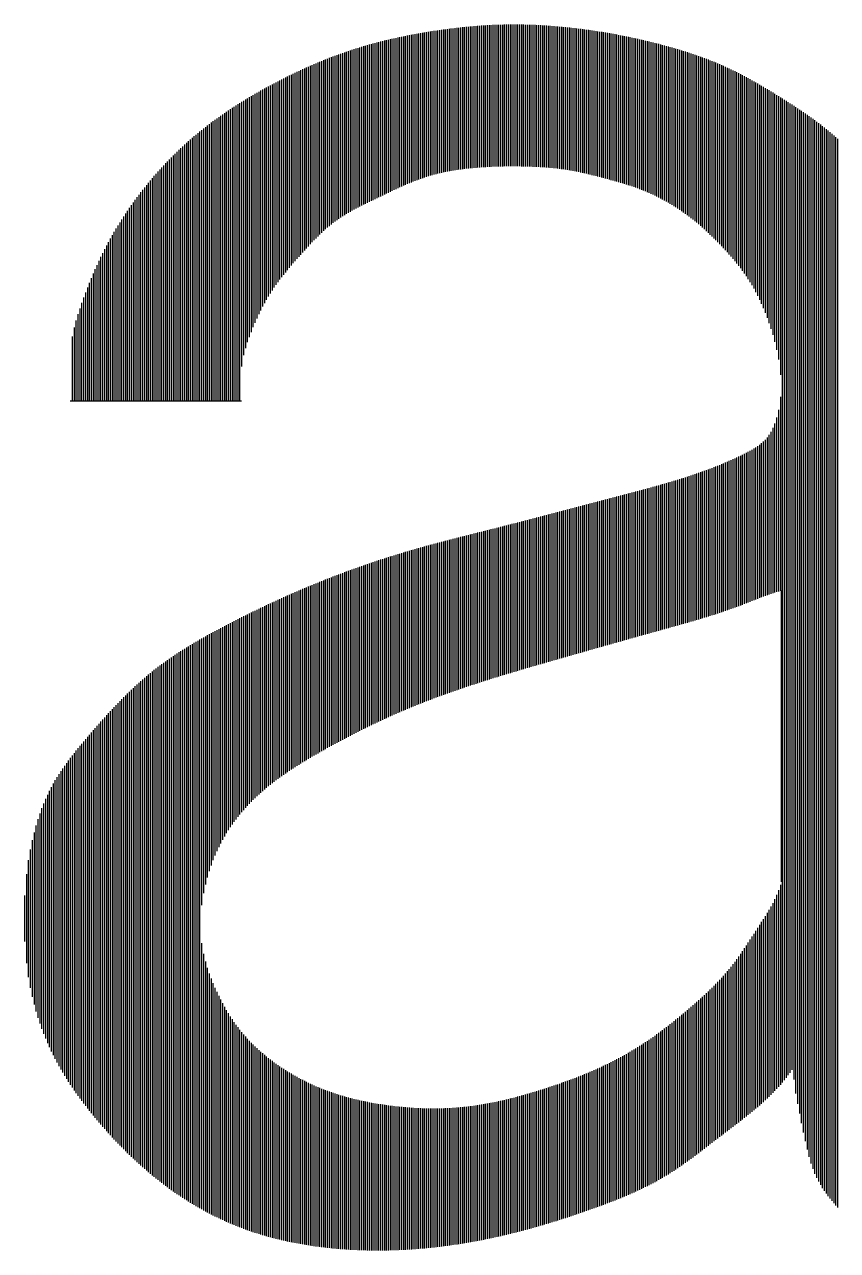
# Model space of a CAD drawing. Extents: x -4305 to 9892, y 67 to 16323.
# Drawn here: x 5442.15 to 5461.37, y 310.43 to 339.4 of the extents above; entities that cross this region are included whole.
import ezdxf
from ezdxf.enums import TextEntityAlignment as Align

# ---------------------------------------------------------------- set-up
doc = ezdxf.new("R2010")
doc.units = 0
doc.header["$LTSCALE"] = 30
doc.header["$MEASUREMENT"] = 0
doc.layers.get('0').update_dxf_attribs({"linetype": 'CONTINUOUS'})
doc.layers.add('RLA-FORMATO', color=7, linetype='CONTINUOUS')
doc.layers.add('RLA-LOGO', color=7, linetype='CONTINUOUS')
doc.styles.add('ROMAND', font='romand', dxfattribs={"height": 31.5})
doc.styles.add('ROMANS', font='romans.shx', dxfattribs={"height": 11.25})

# ---------------------------------------------------------------- blocks, each defined once
blk = doc.blocks.new('A$C459C3EB4')
at = {"layer": 'RLA-LOGO', "color": 8, "true_color": 0x707070}
for p, q in [((562.109, -30.122), (562.109, -33.561)), ((562.154, -30.114), (562.154, -33.545)), ((562.199, -30.106), (562.199, -33.53)), ((562.244, -30.099), (562.244, -33.515)), ((562.289, -30.091), (562.289, -33.501)), ((562.334, -30.084), (562.334, -33.488)), ((562.379, -30.077), (562.379, -33.475)), ((562.424, -30.07), (562.424, -33.463)), ((562.469, -30.063), (562.469, -33.451)), ((562.514, -30.057), (562.514, -33.44)), ((562.559, -30.05), (562.559, -33.429)), ((562.604, -30.044), (562.604, -33.418)), ((562.649, -30.037), (562.649, -33.409)), ((562.694, -30.031), (562.694, -33.399)), ((562.739, -30.025), (562.739, -33.39)), ((562.784, -30.019), (562.784, -33.382)), ((562.829, -30.014), (562.829, -33.374)), ((562.874, -30.008), (562.874, -33.366)), ((562.919, -30.003), (562.919, -33.359)), ((562.964, -29.997), (562.964, -33.352)), ((563.009, -29.992), (563.009, -33.345)), ((563.054, -29.987), (563.054, -33.339)), ((563.099, -29.983), (563.099, -33.333)), ((563.144, -29.978), (563.144, -33.328)), ((563.189, -29.974), (563.189, -33.322)), ((563.234, -29.969), (563.234, -33.317)), ((563.279, -29.965), (563.279, -33.313)), ((563.324, -29.961), (563.324, -33.308)), ((563.369, -29.957), (563.369, -33.304)), ((563.414, -29.954), (563.414, -33.3)), ((563.459, -29.95), (563.459, -33.297)), ((563.504, -29.947), (563.504, -33.293)), ((563.549, -29.944), (563.549, -33.29)), ((563.594, -29.941), (563.594, -33.287)), ((563.639, -29.938), (563.639, -33.284)), ((563.684, -29.935), (563.684, -33.281)), ((563.729, -29.933), (563.729, -33.279)), ((563.774, -29.931), (563.774, -33.277)), ((563.819, -29.928), (563.819, -33.275)), ((563.864, -29.927), (563.864, -33.273)), ((563.909, -29.925), (563.909, -33.271)), ((563.954, -29.923), (563.954, -33.27)), ((563.999, -29.922), (563.999, -33.269)), ((564.044, -29.921), (564.044, -33.268)), ((564.089, -29.92), (564.089, -33.267)), ((564.134, -29.919), (564.134, -33.266)), ((564.179, -29.918), (564.179, -33.266)), ((564.224, -29.918), (564.224, -33.266)), ((564.269, -29.918), (564.269, -33.266)), ((564.314, -29.917), (564.314, -33.266)), ((564.359, -29.918), (564.359, -33.266)), ((564.404, -29.918), (564.404, -33.266)), ((564.449, -29.918), (564.449, -33.267)), ((564.494, -29.919), (564.494, -33.268)), ((564.539, -29.92), (564.539, -33.269)), ((564.584, -29.921), (564.584, -33.27)), ((564.629, -29.922), (564.629, -33.271)), ((564.674, -29.923), (564.674, -33.273)), ((564.719, -29.925), (564.719, -33.274)), ((564.764, -29.927), (564.764, -33.276)), ((564.809, -29.928), (564.809, -33.278)), ((564.854, -29.93), (564.854, -33.28)), ((564.899, -29.933), (564.899, -33.283)), ((564.944, -29.935), (564.944, -33.285)), ((564.989, -29.937), (564.989, -33.288)), ((565.034, -29.94), (565.034, -33.291)), ((565.079, -29.943), (565.079, -33.294)), ((565.124, -29.946), (565.124, -33.298)), ((565.169, -29.949), (565.169, -33.302)), ((565.214, -29.953), (565.214, -33.306)), ((565.259, -29.956), (565.259, -33.31)), ((565.304, -29.96), (565.304, -33.315)), ((565.349, -29.964), (565.349, -33.32)), ((565.394, -29.968), (565.394, -33.325)), ((565.439, -29.972), (565.439, -33.331)), ((565.484, -29.976), (565.484, -33.337)), ((565.529, -29.98), (565.529, -33.343)), ((565.574, -29.985), (565.574, -33.35)), ((565.619, -29.99), (565.619, -33.358)), ((565.664, -29.995), (565.664, -33.365)), ((565.709, -30), (565.709, -33.374)), ((565.754, -30.005), (565.754, -33.382)), ((565.799, -30.01), (565.799, -33.391)), ((565.844, -30.016), (565.844, -33.4)), ((565.889, -30.021), (565.889, -33.41)), ((565.934, -30.027), (565.934, -33.42)), ((565.979, -30.033), (565.979, -33.43)), ((566.024, -30.039), (566.024, -33.44)), ((566.069, -30.045), (566.069, -33.451)), ((566.114, -30.052), (566.114, -33.462)), ((566.159, -30.058), (566.159, -33.473)), ((566.204, -30.065), (566.204, -33.484)), ((566.249, -30.072), (566.249, -33.496)), ((566.294, -30.079), (566.294, -33.507)), ((566.339, -30.086), (566.339, -33.519)), ((566.384, -30.093), (566.384, -33.531)), ((566.429, -30.1), (566.429, -33.543)), ((566.474, -30.108), (566.474, -33.555)), ((566.519, -30.116), (566.519, -33.567)), ((566.564, -30.124), (566.564, -33.58)), ((560.849, -30.405), (560.849, -34.129)), ((560.894, -30.392), (560.894, -34.107)), ((560.939, -30.379), (560.939, -34.085)), ((560.984, -30.367), (560.984, -34.064)), ((561.029, -30.355), (561.029, -34.042)), ((561.074, -30.343), (561.074, -34.02)), ((561.119, -30.332), (561.119, -33.999)), ((561.164, -30.32), (561.164, -33.977)), ((561.209, -30.309), (561.209, -33.955)), ((561.254, -30.298), (561.254, -33.934)), ((561.299, -30.287), (561.299, -33.912)), ((561.344, -30.277), (561.344, -33.891)), ((561.389, -30.266), (561.389, -33.869)), ((561.434, -30.256), (561.434, -33.848)), ((561.479, -30.246), (561.479, -33.827)), ((561.524, -30.236), (561.524, -33.806)), ((561.569, -30.226), (561.569, -33.785)), ((561.614, -30.217), (561.614, -33.764)), ((561.659, -30.207), (561.659, -33.744)), ((561.704, -30.198), (561.704, -33.724)), ((561.749, -30.189), (561.749, -33.704)), ((561.794, -30.18), (561.794, -33.685)), ((561.839, -30.171), (561.839, -33.666)), ((561.884, -30.163), (561.884, -33.647)), ((561.929, -30.154), (561.929, -33.629)), ((561.974, -30.146), (561.974, -33.612)), ((562.019, -30.138), (562.019, -33.594)), ((562.064, -30.13), (562.064, -33.577)), ((566.609, -30.131), (566.609, -33.592)), ((566.654, -30.14), (566.654, -33.604)), ((566.699, -30.148), (566.699, -33.617)), ((566.744, -30.156), (566.744, -33.629)), ((566.789, -30.165), (566.789, -33.642)), ((566.834, -30.173), (566.834, -33.655)), ((566.879, -30.182), (566.879, -33.668)), ((566.924, -30.191), (566.924, -33.682)), ((566.969, -30.2), (566.969, -33.696)), ((567.014, -30.21), (567.014, -33.71)), ((567.059, -30.219), (567.059, -33.724)), ((567.104, -30.229), (567.104, -33.739)), ((567.149, -30.238), (567.149, -33.755)), ((567.194, -30.248), (567.194, -33.77)), ((567.239, -30.258), (567.239, -33.787)), ((567.284, -30.268), (567.284, -33.804)), ((567.329, -30.279), (567.329, -33.821)), ((567.374, -30.289), (567.374, -33.839)), ((567.419, -30.3), (567.419, -33.857)), ((567.464, -30.31), (567.464, -33.876)), ((567.509, -30.321), (567.509, -33.896)), ((567.554, -30.332), (567.554, -33.916)), ((567.599, -30.343), (567.599, -33.937)), ((567.644, -30.354), (567.644, -33.958)), ((567.689, -30.366), (567.689, -33.98)), ((567.734, -30.377), (567.734, -34.003)), ((567.779, -30.389), (567.779, -34.026)), ((567.824, -30.401), (567.824, -34.05)), ((567.869, -30.413), (567.869, -34.074)), ((559.994, -30.691), (559.994, -34.641)), ((560.039, -30.674), (560.039, -34.606)), ((560.084, -30.657), (560.084, -34.572)), ((560.129, -30.64), (560.129, -34.539)), ((560.174, -30.624), (560.174, -34.508)), ((560.219, -30.608), (560.219, -34.477)), ((560.264, -30.591), (560.264, -34.448)), ((560.309, -30.576), (560.309, -34.42)), ((560.354, -30.56), (560.354, -34.392)), ((560.399, -30.545), (560.399, -34.366)), ((560.444, -30.53), (560.444, -34.34)), ((560.489, -30.515), (560.489, -34.314)), ((560.534, -30.5), (560.534, -34.29)), ((560.579, -30.486), (560.579, -34.266)), ((560.624, -30.472), (560.624, -34.242)), ((560.669, -30.458), (560.669, -34.219)), ((560.714, -30.444), (560.714, -34.196)), ((560.759, -30.431), (560.759, -34.173)), ((560.804, -30.418), (560.804, -34.151)), ((567.914, -30.425), (567.914, -34.099)), ((567.959, -30.438), (567.959, -34.125)), ((568.004, -30.45), (568.004, -34.151)), ((568.049, -30.463), (568.049, -34.178)), ((568.094, -30.476), (568.094, -34.206)), ((568.139, -30.489), (568.139, -34.234)), ((568.184, -30.502), (568.184, -34.263)), ((568.229, -30.516), (568.229, -34.293)), ((568.274, -30.529), (568.274, -34.324)), ((568.319, -30.543), (568.319, -34.355)), ((568.364, -30.557), (568.364, -34.388)), ((568.409, -30.572), (568.409, -34.421)), ((568.454, -30.586), (568.454, -34.455)), ((568.499, -30.601), (568.499, -34.489)), ((568.544, -30.616), (568.544, -34.525)), ((568.589, -30.631), (568.589, -34.562)), ((568.634, -30.647), (568.634, -34.599)), ((568.679, -30.663), (568.679, -34.637)), ((568.724, -30.679), (568.724, -34.676)), ((568.769, -30.695), (568.769, -34.716)), ((559.274, -30.996), (559.274, -35.356)), ((559.319, -30.975), (559.319, -35.306)), ((559.364, -30.955), (559.364, -35.257)), ((559.409, -30.935), (559.409, -35.208)), ((559.454, -30.915), (559.454, -35.159)), ((559.499, -30.895), (559.499, -35.111)), ((559.544, -30.875), (559.544, -35.063)), ((559.589, -30.856), (559.589, -35.016)), ((559.634, -30.837), (559.634, -34.97)), ((559.679, -30.818), (559.679, -34.925)), ((559.724, -30.799), (559.724, -34.881)), ((559.769, -30.78), (559.769, -34.838)), ((559.814, -30.762), (559.814, -34.796)), ((559.859, -30.744), (559.859, -34.755)), ((559.904, -30.726), (559.904, -34.716)), ((559.949, -30.708), (559.949, -34.678)), ((568.814, -30.712), (568.814, -34.756)), ((568.859, -30.729), (568.859, -34.798)), ((568.904, -30.746), (568.904, -34.84)), ((568.949, -30.764), (568.949, -34.883)), ((568.994, -30.781), (568.994, -34.926)), ((569.039, -30.8), (569.039, -34.971)), ((569.084, -30.818), (569.084, -35.016)), ((569.129, -30.837), (569.129, -35.061)), ((569.174, -30.856), (569.174, -35.108)), ((569.219, -30.876), (569.219, -35.155)), ((569.264, -30.896), (569.264, -35.203)), ((569.309, -30.916), (569.309, -35.251)), ((569.354, -30.937), (569.354, -35.3)), ((569.399, -30.958), (569.399, -35.35)), ((569.444, -30.979), (569.444, -35.401)), ((558.689, -31.284), (558.689, -36.068)), ((558.734, -31.261), (558.734, -36.006)), ((558.779, -31.238), (558.779, -35.945)), ((558.824, -31.215), (558.824, -35.886)), ((558.869, -31.192), (558.869, -35.829)), ((558.914, -31.169), (558.914, -35.773)), ((558.959, -31.147), (558.959, -35.718)), ((559.004, -31.125), (559.004, -35.664)), ((559.049, -31.103), (559.049, -35.611)), ((559.094, -31.081), (559.094, -35.559)), ((559.139, -31.06), (559.139, -35.507)), ((559.184, -31.038), (559.184, -35.456)), ((559.229, -31.017), (559.229, -35.406)), ((569.489, -31.001), (569.489, -35.453)), ((569.534, -31.023), (569.534, -35.506)), ((569.579, -31.045), (569.579, -35.561)), ((569.624, -31.068), (569.624, -35.617)), ((569.669, -31.091), (569.669, -35.675)), ((569.714, -31.115), (569.714, -35.736)), ((569.759, -31.139), (569.759, -35.798)), ((569.804, -31.163), (569.804, -35.863)), ((569.849, -31.187), (569.849, -35.932)), ((569.894, -31.212), (569.894, -36.004)), ((569.939, -31.236), (569.939, -36.079)), ((569.984, -31.262), (569.984, -36.158)), ((558.194, -31.556), (558.194, -36.964)), ((558.239, -31.531), (558.239, -36.862)), ((558.284, -31.505), (558.284, -36.765)), ((558.329, -31.479), (558.329, -36.672)), ((558.374, -31.454), (558.374, -36.583)), ((558.419, -31.429), (558.419, -36.499)), ((558.464, -31.405), (558.464, -36.419)), ((558.509, -31.38), (558.509, -36.342)), ((558.554, -31.356), (558.554, -36.269)), ((558.599, -31.332), (558.599, -36.2)), ((558.644, -31.308), (558.644, -36.133)), ((570.029, -31.287), (570.029, -36.241)), ((570.074, -31.313), (570.074, -36.328)), ((570.119, -31.339), (570.119, -36.421)), ((570.164, -31.365), (570.164, -36.518)), ((570.209, -31.392), (570.209, -36.621)), ((570.254, -31.418), (570.254, -36.73)), ((570.299, -31.445), (570.299, -36.846)), ((570.344, -31.472), (570.344, -36.97)), ((570.389, -31.5), (570.389, -37.104)), ((570.434, -31.527), (570.434, -37.251)), ((570.479, -31.555), (570.479, -37.415)), ((557.699, -31.86), (557.699, -38.811)), ((557.744, -31.831), (557.744, -38.811)), ((557.789, -31.802), (557.789, -38.811)), ((557.834, -31.774), (557.834, -38.811)), ((557.879, -31.745), (557.879, -38)), ((557.924, -31.718), (557.924, -37.728)), ((557.969, -31.69), (557.969, -37.562)), ((558.014, -31.663), (558.014, -37.425)), ((558.059, -31.636), (558.059, -37.301)), ((558.104, -31.609), (558.104, -37.184)), ((558.149, -31.583), (558.149, -37.071)), ((570.524, -31.583), (570.524, -37.604)), ((570.569, -31.611), (570.569, -37.836)), ((570.614, -31.639), (570.614, -38.197)), ((570.659, -31.667), (570.659, -54.917)), ((570.704, -31.695), (570.704, -54.863)), ((570.749, -31.724), (570.749, -54.806)), ((570.794, -31.753), (570.794, -54.746)), ((570.839, -31.781), (570.839, -54.684)), ((570.884, -31.81), (570.884, -54.618)), ((570.929, -31.84), (570.929, -54.848)), ((557.294, -32.137), (557.294, -38.811)), ((557.339, -32.105), (557.339, -38.811)), ((557.384, -32.073), (557.384, -38.811)), ((557.429, -32.041), (557.429, -38.811)), ((557.474, -32.01), (557.474, -38.811)), ((557.519, -31.98), (557.519, -38.811)), ((557.564, -31.949), (557.564, -38.811)), ((557.609, -31.919), (557.609, -38.811)), ((557.654, -31.889), (557.654, -38.811)), ((570.974, -31.869), (570.974, -55.179)), ((571.019, -31.899), (571.019, -55.419)), ((571.064, -31.929), (571.064, -55.651)), ((571.109, -31.959), (571.109, -55.876)), ((571.154, -31.99), (571.154, -56.094)), ((571.199, -32.02), (571.199, -56.302)), ((571.244, -32.052), (571.244, -56.499)), ((571.289, -32.083), (571.289, -56.675)), ((571.334, -32.115), (571.334, -56.828)), ((571.379, -32.147), (571.379, -56.959)), ((556.934, -32.411), (556.934, -38.811)), ((556.979, -32.375), (556.979, -38.811)), ((557.024, -32.34), (557.024, -38.811)), ((557.069, -32.305), (557.069, -38.811)), ((557.114, -32.27), (557.114, -38.811)), ((557.159, -32.236), (557.159, -38.811)), ((557.204, -32.203), (557.204, -38.811)), ((557.249, -32.17), (557.249, -38.811)), ((571.424, -32.18), (571.424, -57.072)), ((571.469, -32.213), (571.469, -57.171)), ((571.514, -32.247), (571.514, -57.258)), ((571.559, -32.281), (571.559, -57.337)), ((571.604, -32.316), (571.604, -57.41)), ((571.649, -32.351), (571.649, -57.478)), ((571.694, -32.387), (571.694, -57.542)), ((571.739, -32.423), (571.739, -57.603)), ((556.574, -32.716), (556.574, -38.811)), ((556.619, -32.676), (556.619, -38.811)), ((556.664, -32.636), (556.664, -38.811)), ((556.709, -32.597), (556.709, -38.811)), ((556.754, -32.559), (556.754, -38.811)), ((556.799, -32.521), (556.799, -38.811)), ((556.844, -32.484), (556.844, -38.811)), ((556.889, -32.447), (556.889, -38.811)), ((571.784, -32.46), (571.784, -57.66)), ((571.829, -32.498), (571.829, -57.716)), ((571.874, -32.537), (571.874, -57.768)), ((571.919, -32.576), (571.919, -57.819)), ((571.964, -32.616), (571.964, -57.869)), ((556.259, -33.013), (556.259, -38.811)), ((556.304, -32.969), (556.304, -38.811)), ((556.349, -32.925), (556.349, -38.811)), ((556.394, -32.882), (556.394, -38.811)), ((556.439, -32.84), (556.439, -38.811)), ((556.484, -32.798), (556.484, -38.811)), ((556.529, -32.756), (556.529, -38.811)), ((555.989, -33.294), (555.989, -38.811)), ((556.034, -33.245), (556.034, -38.811)), ((556.079, -33.197), (556.079, -38.811)), ((556.124, -33.15), (556.124, -38.811)), ((556.169, -33.104), (556.169, -38.811)), ((556.214, -33.058), (556.214, -38.811)), ((555.719, -33.601), (555.719, -38.811)), ((555.764, -33.548), (555.764, -38.811)), ((555.809, -33.495), (555.809, -38.811)), ((555.854, -33.444), (555.854, -38.811)), ((555.899, -33.393), (555.899, -38.811)), ((555.944, -33.343), (555.944, -38.811)), ((555.494, -33.881), (555.494, -38.811)), ((555.539, -33.823), (555.539, -38.811)), ((555.584, -33.766), (555.584, -38.811)), ((555.629, -33.71), (555.629, -38.811)), ((555.674, -33.655), (555.674, -38.811)), ((555.314, -34.123), (555.314, -38.811)), ((555.359, -34.061), (555.359, -38.811)), ((555.404, -34), (555.404, -38.811)), ((555.449, -33.94), (555.449, -38.811)), ((555.089, -34.452), (555.089, -38.811)), ((555.134, -34.384), (555.134, -38.811)), ((555.179, -34.317), (555.179, -38.811)), ((555.224, -34.251), (555.224, -38.811)), ((555.269, -34.186), (555.269, -38.811)), ((554.909, -34.74), (554.909, -38.811)), ((554.954, -34.666), (554.954, -38.811)), ((554.999, -34.593), (554.999, -38.811)), ((555.044, -34.522), (555.044, -38.811)), ((554.774, -34.975), (554.774, -38.811)), ((554.819, -34.895), (554.819, -38.811)), ((554.864, -34.817), (554.864, -38.811)), ((554.594, -35.318), (554.594, -38.811)), ((554.639, -35.228), (554.639, -38.811)), ((554.684, -35.142), (554.684, -38.811)), ((554.729, -35.057), (554.729, -38.811)), ((554.459, -35.601), (554.459, -38.811)), ((554.504, -35.504), (554.504, -38.811)), ((554.549, -35.409), (554.549, -38.811)), ((554.324, -35.91), (554.324, -38.811)), ((554.369, -35.804), (554.369, -38.811)), ((554.414, -35.701), (554.414, -38.811)), ((554.234, -36.133), (554.234, -38.811)), ((554.279, -36.02), (554.279, -38.811)), ((554.099, -36.494), (554.099, -38.811)), ((554.144, -36.37), (554.144, -38.811)), ((554.189, -36.249), (554.189, -38.811)), ((554.009, -36.761), (554.009, -38.811)), ((554.054, -36.624), (554.054, -38.811)), ((553.964, -36.911), (553.964, -38.811)), ((553.874, -37.289), (553.874, -38.811)), ((553.919, -37.08), (553.919, -38.811)), ((553.832, -38.811), (557.878, -38.811)), ((570.614, -38.713), (570.614, -43.3)), ((570.569, -39.024), (570.569, -43.312)), ((570.479, -39.342), (570.479, -43.338)), ((570.524, -39.205), (570.524, -43.325)), ((570.299, -39.674), (570.299, -43.399)), ((570.344, -39.612), (570.344, -43.383)), ((570.389, -39.539), (570.389, -43.367)), ((570.434, -39.45), (570.434, -43.353)), ((569.939, -39.966), (569.939, -43.538)), ((569.984, -39.939), (569.984, -43.52)), ((570.029, -39.911), (570.029, -43.502)), ((570.074, -39.881), (570.074, -43.484)), ((570.119, -39.848), (570.119, -43.467)), ((570.164, -39.812), (570.164, -43.449)), ((570.209, -39.772), (570.209, -43.432)), ((570.254, -39.727), (570.254, -43.415)), ((569.354, -40.25), (569.354, -43.757)), ((569.399, -40.23), (569.399, -43.742)), ((569.444, -40.21), (569.444, -43.726)), ((569.489, -40.19), (569.489, -43.71)), ((569.534, -40.169), (569.534, -43.694)), ((569.579, -40.148), (569.579, -43.677)), ((569.624, -40.127), (569.624, -43.661)), ((569.669, -40.105), (569.669, -43.644)), ((569.714, -40.083), (569.714, -43.627)), ((569.759, -40.061), (569.759, -43.609)), ((569.804, -40.038), (569.804, -43.592)), ((569.849, -40.015), (569.849, -43.574)), ((569.894, -39.991), (569.894, -43.556)), ((568.589, -40.544), (568.589, -43.999)), ((568.634, -40.528), (568.634, -43.986)), ((568.679, -40.513), (568.679, -43.973)), ((568.724, -40.497), (568.724, -43.959)), ((568.769, -40.481), (568.769, -43.946)), ((568.814, -40.464), (568.814, -43.932)), ((568.859, -40.448), (568.859, -43.918)), ((568.904, -40.431), (568.904, -43.904)), ((568.949, -40.414), (568.949, -43.89)), ((568.994, -40.397), (568.994, -43.876)), ((569.039, -40.379), (569.039, -43.862)), ((569.084, -40.362), (569.084, -43.847)), ((569.129, -40.344), (569.129, -43.833)), ((569.174, -40.326), (569.174, -43.818)), ((569.219, -40.307), (569.219, -43.803)), ((569.264, -40.288), (569.264, -43.788)), ((569.309, -40.269), (569.309, -43.773)), ((567.599, -40.845), (567.599, -44.278)), ((567.644, -40.832), (567.644, -44.265)), ((567.689, -40.82), (567.689, -44.253)), ((567.734, -40.807), (567.734, -44.24)), ((567.779, -40.794), (567.779, -44.228)), ((567.824, -40.781), (567.824, -44.215)), ((567.869, -40.769), (567.869, -44.203)), ((567.914, -40.756), (567.914, -44.191)), ((567.959, -40.742), (567.959, -44.178)), ((568.004, -40.729), (568.004, -44.166)), ((568.049, -40.716), (568.049, -44.153)), ((568.094, -40.702), (568.094, -44.141)), ((568.139, -40.689), (568.139, -44.128)), ((568.184, -40.675), (568.184, -44.115)), ((568.229, -40.661), (568.229, -44.103)), ((568.274, -40.647), (568.274, -44.09)), ((568.319, -40.633), (568.319, -44.077)), ((568.364, -40.618), (568.364, -44.065)), ((568.409, -40.604), (568.409, -44.052)), ((568.454, -40.589), (568.454, -44.039)), ((568.499, -40.574), (568.499, -44.026)), ((568.544, -40.559), (568.544, -44.013)), ((566.519, -41.131), (566.519, -44.581)), ((566.564, -41.119), (566.564, -44.568)), ((566.609, -41.107), (566.609, -44.555)), ((566.654, -41.096), (566.654, -44.542)), ((566.699, -41.084), (566.699, -44.53)), ((566.744, -41.072), (566.744, -44.517)), ((566.789, -41.06), (566.789, -44.504)), ((566.834, -41.048), (566.834, -44.492)), ((566.879, -41.037), (566.879, -44.479)), ((566.924, -41.025), (566.924, -44.466)), ((566.969, -41.013), (566.969, -44.454)), ((567.014, -41.001), (567.014, -44.441)), ((567.059, -40.989), (567.059, -44.428)), ((567.104, -40.977), (567.104, -44.416)), ((567.149, -40.966), (567.149, -44.403)), ((567.194, -40.954), (567.194, -44.39)), ((567.239, -40.942), (567.239, -44.378)), ((567.284, -40.93), (567.284, -44.365)), ((567.329, -40.918), (567.329, -44.353)), ((567.374, -40.906), (567.374, -44.34)), ((567.419, -40.894), (567.419, -44.328)), ((567.464, -40.881), (567.464, -44.315)), ((567.509, -40.869), (567.509, -44.303)), ((567.554, -40.857), (567.554, -44.29)), ((565.439, -41.415), (565.439, -44.888)), ((565.484, -41.404), (565.484, -44.875)), ((565.529, -41.392), (565.529, -44.863)), ((565.574, -41.38), (565.574, -44.85)), ((565.619, -41.368), (565.619, -44.837)), ((565.664, -41.356), (565.664, -44.824)), ((565.709, -41.344), (565.709, -44.811)), ((565.754, -41.333), (565.754, -44.798)), ((565.799, -41.321), (565.799, -44.786)), ((565.844, -41.309), (565.844, -44.773)), ((565.889, -41.297), (565.889, -44.76)), ((565.934, -41.285), (565.934, -44.747)), ((565.979, -41.273), (565.979, -44.734)), ((566.024, -41.261), (566.024, -44.721)), ((566.069, -41.25), (566.069, -44.709)), ((566.114, -41.238), (566.114, -44.696)), ((566.159, -41.226), (566.159, -44.683)), ((566.204, -41.214), (566.204, -44.67)), ((566.249, -41.202), (566.249, -44.657)), ((566.294, -41.19), (566.294, -44.645)), ((566.339, -41.178), (566.339, -44.632)), ((566.384, -41.167), (566.384, -44.619)), ((566.429, -41.155), (566.429, -44.606)), ((566.474, -41.143), (566.474, -44.593)), ((564.314, -41.708), (564.314, -45.214)), ((564.359, -41.696), (564.359, -45.201)), ((564.404, -41.684), (564.404, -45.187)), ((564.449, -41.673), (564.449, -45.174)), ((564.494, -41.661), (564.494, -45.161)), ((564.539, -41.65), (564.539, -45.147)), ((564.584, -41.638), (564.584, -45.134)), ((564.629, -41.626), (564.629, -45.121)), ((564.674, -41.615), (564.674, -45.108)), ((564.719, -41.603), (564.719, -45.095)), ((564.764, -41.592), (564.764, -45.082)), ((564.809, -41.58), (564.809, -45.069)), ((564.854, -41.568), (564.854, -45.056)), ((564.899, -41.556), (564.899, -45.043)), ((564.944, -41.545), (564.944, -45.03)), ((564.989, -41.533), (564.989, -45.017)), ((565.034, -41.521), (565.034, -45.004)), ((565.079, -41.51), (565.079, -44.991)), ((565.124, -41.498), (565.124, -44.978)), ((565.169, -41.486), (565.169, -44.965)), ((565.214, -41.474), (565.214, -44.952)), ((565.259, -41.463), (565.259, -44.94)), ((565.304, -41.451), (565.304, -44.927)), ((565.349, -41.439), (565.349, -44.914)), ((565.394, -41.427), (565.394, -44.901)), ((563.144, -42.003), (563.144, -45.582)), ((563.189, -41.992), (563.189, -45.567)), ((563.234, -41.98), (563.234, -45.552)), ((563.279, -41.969), (563.279, -45.537)), ((563.324, -41.958), (563.324, -45.522)), ((563.369, -41.946), (563.369, -45.508)), ((563.414, -41.935), (563.414, -45.493)), ((563.459, -41.924), (563.459, -45.478)), ((563.504, -41.912), (563.504, -45.464)), ((563.549, -41.901), (563.549, -45.449)), ((563.594, -41.89), (563.594, -45.435)), ((563.639, -41.879), (563.639, -45.421)), ((563.684, -41.867), (563.684, -45.407)), ((563.729, -41.856), (563.729, -45.392)), ((563.774, -41.845), (563.774, -45.378)), ((563.819, -41.833), (563.819, -45.364)), ((563.864, -41.822), (563.864, -45.35)), ((563.909, -41.811), (563.909, -45.336)), ((563.954, -41.799), (563.954, -45.323)), ((563.999, -41.788), (563.999, -45.309)), ((564.044, -41.776), (564.044, -45.295)), ((564.089, -41.765), (564.089, -45.281)), ((564.134, -41.754), (564.134, -45.268)), ((564.179, -41.742), (564.179, -45.254)), ((564.224, -41.731), (564.224, -45.241)), ((564.269, -41.719), (564.269, -45.227)), ((562.064, -42.289), (562.064, -45.977)), ((562.109, -42.277), (562.109, -45.959)), ((562.154, -42.264), (562.154, -45.942)), ((562.199, -42.252), (562.199, -45.924)), ((562.244, -42.239), (562.244, -45.907)), ((562.289, -42.227), (562.289, -45.889)), ((562.334, -42.215), (562.334, -45.872)), ((562.379, -42.203), (562.379, -45.855)), ((562.424, -42.191), (562.424, -45.838)), ((562.469, -42.178), (562.469, -45.821)), ((562.514, -42.166), (562.514, -45.804)), ((562.559, -42.154), (562.559, -45.788)), ((562.604, -42.143), (562.604, -45.771)), ((562.649, -42.131), (562.649, -45.755)), ((562.694, -42.119), (562.694, -45.739)), ((562.739, -42.107), (562.739, -45.723)), ((562.784, -42.096), (562.784, -45.707)), ((562.829, -42.084), (562.829, -45.691)), ((562.874, -42.072), (562.874, -45.675)), ((562.919, -42.061), (562.919, -45.659)), ((562.964, -42.049), (562.964, -45.644)), ((563.009, -42.038), (563.009, -45.628)), ((563.054, -42.026), (563.054, -45.613)), ((563.099, -42.015), (563.099, -45.597)), ((561.119, -42.577), (561.119, -46.388)), ((561.164, -42.562), (561.164, -46.367)), ((561.209, -42.548), (561.209, -46.346)), ((561.254, -42.533), (561.254, -46.326)), ((561.299, -42.519), (561.299, -46.305)), ((561.344, -42.504), (561.344, -46.284)), ((561.389, -42.49), (561.389, -46.264)), ((561.434, -42.476), (561.434, -46.244)), ((561.479, -42.462), (561.479, -46.224)), ((561.524, -42.448), (561.524, -46.204)), ((561.569, -42.434), (561.569, -46.184)), ((561.614, -42.421), (561.614, -46.165)), ((561.659, -42.407), (561.659, -46.145)), ((561.704, -42.394), (561.704, -46.126)), ((561.749, -42.38), (561.749, -46.107)), ((561.794, -42.367), (561.794, -46.088)), ((561.839, -42.354), (561.839, -46.069)), ((561.884, -42.341), (561.884, -46.051)), ((561.929, -42.328), (561.929, -46.032)), ((561.974, -42.315), (561.974, -46.014)), ((562.019, -42.302), (562.019, -45.995)), ((560.309, -42.861), (560.309, -46.792)), ((560.354, -42.844), (560.354, -46.769)), ((560.399, -42.827), (560.399, -46.745)), ((560.444, -42.811), (560.444, -46.722)), ((560.489, -42.795), (560.489, -46.699)), ((560.534, -42.778), (560.534, -46.675)), ((560.579, -42.762), (560.579, -46.652)), ((560.624, -42.746), (560.624, -46.63)), ((560.669, -42.73), (560.669, -46.607)), ((560.714, -42.714), (560.714, -46.584)), ((560.759, -42.699), (560.759, -46.562)), ((560.804, -42.683), (560.804, -46.54)), ((560.849, -42.668), (560.849, -46.518)), ((560.894, -42.652), (560.894, -46.496)), ((560.939, -42.637), (560.939, -46.474)), ((560.984, -42.622), (560.984, -46.452)), ((561.029, -42.607), (561.029, -46.431)), ((561.074, -42.592), (561.074, -46.409)), ((559.544, -43.161), (559.544, -47.217)), ((559.589, -43.142), (559.589, -47.191)), ((559.634, -43.124), (559.634, -47.165)), ((559.679, -43.106), (559.679, -47.139)), ((559.724, -43.087), (559.724, -47.113)), ((559.769, -43.069), (559.769, -47.088)), ((559.814, -43.051), (559.814, -47.062)), ((559.859, -43.033), (559.859, -47.037)), ((559.904, -43.016), (559.904, -47.012)), ((559.949, -42.998), (559.949, -46.987)), ((559.994, -42.981), (559.994, -46.962)), ((560.039, -42.963), (560.039, -46.938)), ((560.084, -42.946), (560.084, -46.913)), ((560.129, -42.929), (560.129, -46.889)), ((560.174, -42.911), (560.174, -46.864)), ((560.219, -42.894), (560.219, -46.84)), ((560.264, -42.878), (560.264, -46.816)), ((558.869, -43.452), (558.869, -47.644)), ((558.914, -43.432), (558.914, -47.613)), ((558.959, -43.412), (558.959, -47.582)), ((559.004, -43.392), (559.004, -47.552)), ((559.049, -43.372), (559.049, -47.522)), ((559.094, -43.352), (559.094, -47.493)), ((559.139, -43.333), (559.139, -47.464)), ((559.184, -43.313), (559.184, -47.435)), ((559.229, -43.294), (559.229, -47.407)), ((559.274, -43.274), (559.274, -47.379)), ((559.319, -43.255), (559.319, -47.351)), ((559.364, -43.236), (559.364, -47.324)), ((559.409, -43.217), (559.409, -47.297)), ((559.454, -43.198), (559.454, -47.27)), ((559.499, -43.18), (559.499, -47.243)), ((570.638, -50.176), (570.638, -43.294)), ((558.284, -43.724), (558.284, -48.11)), ((558.329, -43.703), (558.329, -48.07)), ((558.374, -43.681), (558.374, -48.03)), ((558.419, -43.66), (558.419, -47.991)), ((558.464, -43.639), (558.464, -47.953)), ((558.509, -43.617), (558.509, -47.916)), ((558.554, -43.596), (558.554, -47.879)), ((558.599, -43.575), (558.599, -47.844)), ((558.644, -43.555), (558.644, -47.809)), ((558.689, -43.534), (558.689, -47.775)), ((558.734, -43.513), (558.734, -47.741)), ((558.779, -43.493), (558.779, -47.708)), ((558.824, -43.472), (558.824, -47.676)), ((557.699, -44.015), (557.699, -48.758)), ((557.744, -43.992), (557.744, -48.698)), ((557.789, -43.969), (557.789, -48.64)), ((557.834, -43.947), (557.834, -48.584)), ((557.879, -43.924), (557.879, -48.53)), ((557.924, -43.901), (557.924, -48.478)), ((557.969, -43.879), (557.969, -48.427)), ((558.014, -43.856), (558.014, -48.378)), ((558.059, -43.834), (558.059, -48.331)), ((558.104, -43.812), (558.104, -48.284)), ((558.149, -43.79), (558.149, -48.239)), ((558.194, -43.768), (558.194, -48.195)), ((558.239, -43.746), (558.239, -48.152)), ((557.159, -44.301), (557.159, -49.788)), ((557.204, -44.276), (557.204, -49.666)), ((557.249, -44.252), (557.249, -49.555)), ((557.294, -44.228), (557.294, -49.452)), ((557.339, -44.204), (557.339, -49.355)), ((557.384, -44.18), (557.384, -49.265)), ((557.429, -44.156), (557.429, -49.181)), ((557.474, -44.132), (557.474, -49.101)), ((557.519, -44.109), (557.519, -49.026)), ((557.564, -44.085), (557.564, -48.954)), ((557.609, -44.062), (557.609, -48.886)), ((557.654, -44.039), (557.654, -48.821)), ((556.619, -44.611), (556.619, -57.728)), ((556.664, -44.584), (556.664, -57.756)), ((556.709, -44.557), (556.709, -57.783)), ((556.754, -44.53), (556.754, -57.81)), ((556.799, -44.504), (556.799, -57.836)), ((556.844, -44.478), (556.844, -57.862)), ((556.889, -44.452), (556.889, -57.888)), ((556.934, -44.426), (556.934, -50.723)), ((556.979, -44.401), (556.979, -50.445)), ((557.024, -44.375), (557.024, -50.241)), ((557.069, -44.35), (557.069, -50.071)), ((557.114, -44.326), (557.114, -49.922)), ((556.214, -44.871), (556.214, -57.457)), ((556.259, -44.84), (556.259, -57.489)), ((556.304, -44.81), (556.304, -57.521)), ((556.349, -44.781), (556.349, -57.552)), ((556.394, -44.751), (556.394, -57.582)), ((556.439, -44.723), (556.439, -57.612)), ((556.484, -44.694), (556.484, -57.642)), ((556.529, -44.666), (556.529, -57.671)), ((556.574, -44.638), (556.574, -57.7)), ((555.809, -45.168), (555.809, -57.148)), ((555.854, -45.133), (555.854, -57.184)), ((555.899, -45.098), (555.899, -57.22)), ((555.944, -45.064), (555.944, -57.256)), ((555.989, -45.031), (555.989, -57.29)), ((556.034, -44.998), (556.034, -57.325)), ((556.079, -44.965), (556.079, -57.359)), ((556.124, -44.933), (556.124, -57.392)), ((556.169, -44.902), (556.169, -57.425)), ((555.449, -45.473), (555.449, -56.838)), ((555.494, -45.433), (555.494, -56.878)), ((555.539, -45.393), (555.539, -56.918)), ((555.584, -45.354), (555.584, -56.958)), ((555.629, -45.316), (555.629, -56.997)), ((555.674, -45.278), (555.674, -57.035)), ((555.719, -45.241), (555.719, -57.073)), ((555.764, -45.204), (555.764, -57.111)), ((555.134, -45.77), (555.134, -56.538)), ((555.179, -45.726), (555.179, -56.583)), ((555.224, -45.682), (555.224, -56.627)), ((555.269, -45.639), (555.269, -56.67)), ((555.314, -45.597), (555.314, -56.713)), ((555.359, -45.555), (555.359, -56.755)), ((555.404, -45.514), (555.404, -56.797)), ((554.864, -46.046), (554.864, -56.26)), ((554.909, -45.998), (554.909, -56.308)), ((554.954, -45.952), (554.954, -56.355)), ((554.999, -45.905), (554.999, -56.402)), ((555.044, -45.86), (555.044, -56.448)), ((555.089, -45.815), (555.089, -56.493)), ((554.594, -46.339), (554.594, -55.962)), ((554.639, -46.289), (554.639, -56.013)), ((554.684, -46.239), (554.684, -56.064)), ((554.729, -46.19), (554.729, -56.114)), ((554.774, -46.142), (554.774, -56.163)), ((554.819, -46.093), (554.819, -56.212)), ((554.369, -46.593), (554.369, -55.697)), ((554.414, -46.542), (554.414, -55.751)), ((554.459, -46.49), (554.459, -55.805)), ((554.504, -46.439), (554.504, -55.858)), ((554.549, -46.389), (554.549, -55.91)), ((554.099, -46.91), (554.099, -55.353)), ((554.144, -46.856), (554.144, -55.412)), ((554.189, -46.803), (554.189, -55.471)), ((554.234, -46.75), (554.234, -55.529)), ((554.279, -46.698), (554.279, -55.585)), ((554.324, -46.645), (554.324, -55.641)), ((553.874, -47.188), (553.874, -55.037)), ((553.919, -47.131), (553.919, -55.103)), ((553.964, -47.074), (553.964, -55.167)), ((554.009, -47.019), (554.009, -55.23)), ((554.054, -46.964), (554.054, -55.292)), ((553.649, -47.494), (553.649, -54.683)), ((553.694, -47.43), (553.694, -54.758)), ((553.739, -47.367), (553.739, -54.83)), ((553.784, -47.306), (553.784, -54.901)), ((553.829, -47.246), (553.829, -54.97)), ((553.469, -47.776), (553.469, -54.361)), ((553.514, -47.701), (553.514, -54.446)), ((553.559, -47.63), (553.559, -54.528)), ((553.604, -47.561), (553.604, -54.607)), ((553.334, -48.024), (553.334, -54.085)), ((553.379, -47.937), (553.379, -54.181)), ((553.424, -47.854), (553.424, -54.273)), ((553.199, -48.322), (553.199, -53.767)), ((553.244, -48.216), (553.244, -53.879)), ((553.289, -48.117), (553.289, -53.985)), ((553.109, -48.559), (553.109, -53.522)), ((553.154, -48.436), (553.154, -53.649)), ((553.019, -48.841), (553.019, -53.238)), ((553.064, -48.694), (553.064, -53.386)), ((552.929, -49.192), (552.929, -52.893)), ((552.974, -49.006), (552.974, -53.076)), ((552.884, -49.407), (552.884, -52.681)), ((552.839, -49.665), (552.839, -52.424)), ((552.794, -49.993), (552.794, -52.094)), ((570.569, -50.369), (570.569, -55.02)), ((570.614, -50.244), (570.614, -54.97)), ((552.749, -50.497), (552.749, -51.588)), ((570.434, -50.675), (570.434, -55.163)), ((570.479, -50.585), (570.479, -55.117)), ((570.524, -50.483), (570.524, -55.069)), ((570.254, -50.983), (570.254, -55.337)), ((570.299, -50.911), (570.299, -55.295)), ((570.344, -50.837), (570.344, -55.252)), ((570.389, -50.759), (570.389, -55.208)), ((570.074, -51.26), (570.074, -55.496)), ((570.119, -51.191), (570.119, -55.457)), ((570.164, -51.123), (570.164, -55.418)), ((570.209, -51.053), (570.209, -55.378)), ((569.894, -51.54), (569.894, -55.646)), ((569.939, -51.47), (569.939, -55.609)), ((569.984, -51.4), (569.984, -55.572)), ((570.029, -51.33), (570.029, -55.534)), ((556.934, -51.627), (556.934, -57.913)), ((569.714, -51.813), (569.714, -55.789)), ((569.759, -51.746), (569.759, -55.754)), ((569.804, -51.678), (569.804, -55.718)), ((569.849, -51.61), (569.849, -55.682)), ((556.979, -51.875), (556.979, -57.938)), ((557.024, -52.055), (557.024, -57.963)), ((569.489, -52.123), (569.489, -55.962)), ((569.534, -52.064), (569.534, -55.928)), ((569.579, -52.004), (569.579, -55.893)), ((569.624, -51.942), (569.624, -55.859)), ((569.669, -51.878), (569.669, -55.824)), ((557.069, -52.206), (557.069, -57.987)), ((557.114, -52.339), (557.114, -58.01)), ((569.264, -52.392), (569.264, -56.134)), ((569.309, -52.341), (569.309, -56.099)), ((569.354, -52.289), (569.354, -56.065)), ((569.399, -52.235), (569.399, -56.031)), ((569.444, -52.18), (569.444, -55.997)), ((557.159, -52.459), (557.159, -58.033)), ((557.204, -52.571), (557.204, -58.056)), ((557.249, -52.676), (557.249, -58.079)), ((568.949, -52.72), (568.949, -56.376)), ((568.994, -52.676), (568.994, -56.341)), ((569.039, -52.631), (569.039, -56.306)), ((569.084, -52.585), (569.084, -56.272)), ((569.129, -52.538), (569.129, -56.237)), ((569.174, -52.49), (569.174, -56.202)), ((569.219, -52.442), (569.219, -56.168)), ((557.294, -52.775), (557.294, -58.101)), ((557.339, -52.869), (557.339, -58.122)), ((557.384, -52.959), (557.384, -58.144)), ((568.634, -53.012), (568.634, -56.617)), ((568.679, -52.972), (568.679, -56.583)), ((568.724, -52.931), (568.724, -56.549)), ((568.769, -52.89), (568.769, -56.515)), ((568.814, -52.849), (568.814, -56.48)), ((568.859, -52.806), (568.859, -56.446)), ((568.904, -52.763), (568.904, -56.411)), ((557.429, -53.045), (557.429, -58.165)), ((557.474, -53.127), (557.474, -58.185)), ((557.519, -53.206), (557.519, -58.205)), ((557.564, -53.281), (557.564, -58.225)), ((568.319, -53.282), (568.319, -56.848)), ((568.364, -53.244), (568.364, -56.816)), ((568.409, -53.207), (568.409, -56.784)), ((568.454, -53.168), (568.454, -56.751)), ((568.499, -53.13), (568.499, -56.718)), ((568.544, -53.091), (568.544, -56.685)), ((568.589, -53.052), (568.589, -56.651)), ((557.609, -53.353), (557.609, -58.245)), ((557.654, -53.422), (557.654, -58.264)), ((557.699, -53.488), (557.699, -58.282)), ((557.744, -53.551), (557.744, -58.301)), ((567.959, -53.574), (567.959, -57.087)), ((568.004, -53.538), (568.004, -57.059)), ((568.049, -53.503), (568.049, -57.03)), ((568.094, -53.466), (568.094, -57.001)), ((568.139, -53.43), (568.139, -56.971)), ((568.184, -53.393), (568.184, -56.941)), ((568.229, -53.356), (568.229, -56.91)), ((568.274, -53.319), (568.274, -56.879)), ((557.789, -53.612), (557.789, -58.319)), ((557.834, -53.671), (557.834, -58.336)), ((557.879, -53.727), (557.879, -58.354)), ((557.924, -53.78), (557.924, -58.371)), ((557.969, -53.832), (557.969, -58.387)), ((567.554, -53.874), (567.554, -57.317)), ((567.599, -53.843), (567.599, -57.293)), ((567.644, -53.811), (567.644, -57.269)), ((567.689, -53.778), (567.689, -57.244)), ((567.734, -53.745), (567.734, -57.219)), ((567.779, -53.712), (567.779, -57.194)), ((567.824, -53.678), (567.824, -57.168)), ((567.869, -53.644), (567.869, -57.141)), ((567.914, -53.609), (567.914, -57.114)), ((558.014, -53.882), (558.014, -58.403)), ((558.059, -53.93), (558.059, -58.419)), ((558.104, -53.977), (558.104, -58.435)), ((558.149, -54.022), (558.149, -58.45)), ((558.194, -54.065), (558.194, -58.465)), ((558.239, -54.108), (558.239, -58.479)), ((558.284, -54.149), (558.284, -58.493)), ((567.104, -54.164), (567.104, -57.532)), ((567.149, -54.137), (567.149, -57.512)), ((567.194, -54.109), (567.194, -57.492)), ((567.239, -54.082), (567.239, -57.471)), ((567.284, -54.053), (567.284, -57.45)), ((567.329, -54.024), (567.329, -57.429)), ((567.374, -53.995), (567.374, -57.407)), ((567.419, -53.966), (567.419, -57.385)), ((567.464, -53.936), (567.464, -57.363)), ((567.509, -53.905), (567.509, -57.34)), ((558.329, -54.189), (558.329, -58.507)), ((558.374, -54.227), (558.374, -58.521)), ((558.419, -54.265), (558.419, -58.534)), ((558.464, -54.302), (558.464, -58.547)), ((558.509, -54.338), (558.509, -58.56)), ((558.554, -54.373), (558.554, -58.572)), ((558.599, -54.407), (558.599, -58.584)), ((558.644, -54.44), (558.644, -58.596)), ((566.564, -54.458), (566.564, -57.754)), ((566.609, -54.436), (566.609, -57.737)), ((566.654, -54.413), (566.654, -57.719)), ((566.699, -54.39), (566.699, -57.702)), ((566.744, -54.366), (566.744, -57.684)), ((566.789, -54.342), (566.789, -57.666)), ((566.834, -54.318), (566.834, -57.647)), ((566.879, -54.293), (566.879, -57.629)), ((566.924, -54.268), (566.924, -57.61)), ((566.969, -54.243), (566.969, -57.591)), ((567.014, -54.217), (567.014, -57.572)), ((567.059, -54.191), (567.059, -57.552)), ((558.689, -54.473), (558.689, -58.607)), ((558.734, -54.504), (558.734, -58.618)), ((558.779, -54.535), (558.779, -58.629)), ((558.824, -54.566), (558.824, -58.64)), ((558.869, -54.595), (558.869, -58.65)), ((558.914, -54.624), (558.914, -58.66)), ((558.959, -54.653), (558.959, -58.67)), ((559.004, -54.68), (559.004, -58.679)), ((559.049, -54.707), (559.049, -58.689)), ((559.094, -54.734), (559.094, -58.698)), ((565.934, -54.741), (565.934, -57.983)), ((565.979, -54.723), (565.979, -57.967)), ((566.024, -54.704), (566.024, -57.951)), ((566.069, -54.685), (566.069, -57.936)), ((566.114, -54.666), (566.114, -57.92)), ((566.159, -54.646), (566.159, -57.904)), ((566.204, -54.627), (566.204, -57.888)), ((566.249, -54.607), (566.249, -57.871)), ((566.294, -54.587), (566.294, -57.855)), ((566.339, -54.566), (566.339, -57.839)), ((566.384, -54.545), (566.384, -57.822)), ((566.429, -54.524), (566.429, -57.805)), ((566.474, -54.502), (566.474, -57.788)), ((566.519, -54.481), (566.519, -57.771)), ((559.139, -54.76), (559.139, -58.707)), ((559.184, -54.785), (559.184, -58.715)), ((559.229, -54.81), (559.229, -58.724)), ((559.274, -54.834), (559.274, -58.732)), ((559.319, -54.857), (559.319, -58.739)), ((559.364, -54.88), (559.364, -58.747)), ((559.409, -54.903), (559.409, -58.754)), ((559.454, -54.924), (559.454, -58.762)), ((559.499, -54.946), (559.499, -58.769)), ((559.544, -54.967), (559.544, -58.775)), ((559.589, -54.987), (559.589, -58.782)), ((559.634, -55.007), (559.634, -58.788)), ((559.679, -55.026), (559.679, -58.794)), ((565.124, -55.035), (565.124, -58.246)), ((565.169, -55.021), (565.169, -58.232)), ((565.214, -55.006), (565.214, -58.218)), ((565.259, -54.99), (565.259, -58.204)), ((565.304, -54.975), (565.304, -58.19)), ((565.349, -54.96), (565.349, -58.176)), ((565.394, -54.944), (565.394, -58.162)), ((565.439, -54.928), (565.439, -58.148)), ((565.484, -54.912), (565.484, -58.133)), ((565.529, -54.896), (565.529, -58.119)), ((565.574, -54.88), (565.574, -58.104)), ((565.619, -54.863), (565.619, -58.089)), ((565.664, -54.846), (565.664, -58.074)), ((565.709, -54.829), (565.709, -58.059)), ((565.754, -54.812), (565.754, -58.044)), ((565.799, -54.795), (565.799, -58.029)), ((565.844, -54.777), (565.844, -58.014)), ((565.889, -54.759), (565.889, -57.998)), ((559.724, -55.045), (559.724, -58.8)), ((559.769, -55.063), (559.769, -58.806)), ((559.814, -55.081), (559.814, -58.811)), ((559.859, -55.098), (559.859, -58.817)), ((559.904, -55.115), (559.904, -58.822)), ((559.949, -55.131), (559.949, -58.826)), ((559.994, -55.147), (559.994, -58.831)), ((560.039, -55.163), (560.039, -58.836)), ((560.084, -55.178), (560.084, -58.84)), ((560.129, -55.193), (560.129, -58.844)), ((560.174, -55.207), (560.174, -58.848)), ((560.219, -55.221), (560.219, -58.852)), ((560.264, -55.234), (560.264, -58.855)), ((560.309, -55.247), (560.309, -58.858)), ((560.354, -55.26), (560.354, -58.861)), ((560.399, -55.272), (560.399, -58.864)), ((560.444, -55.284), (560.444, -58.867)), ((560.489, -55.295), (560.489, -58.87)), ((560.534, -55.307), (560.534, -58.872)), ((560.579, -55.318), (560.579, -58.874)), ((560.624, -55.328), (560.624, -58.876)), ((564.134, -55.32), (564.134, -58.513)), ((564.179, -55.309), (564.179, -58.502)), ((564.224, -55.298), (564.224, -58.491)), ((564.269, -55.287), (564.269, -58.48)), ((564.314, -55.275), (564.314, -58.469)), ((564.359, -55.263), (564.359, -58.458)), ((564.404, -55.251), (564.404, -58.446)), ((564.449, -55.239), (564.449, -58.435)), ((564.494, -55.227), (564.494, -58.423)), ((564.539, -55.214), (564.539, -58.411)), ((564.584, -55.201), (564.584, -58.399)), ((564.629, -55.188), (564.629, -58.387)), ((564.674, -55.175), (564.674, -58.375)), ((564.719, -55.162), (564.719, -58.363)), ((564.764, -55.148), (564.764, -58.35)), ((564.809, -55.135), (564.809, -58.338)), ((564.854, -55.121), (564.854, -58.325)), ((564.899, -55.107), (564.899, -58.312)), ((564.944, -55.093), (564.944, -58.299)), ((564.989, -55.079), (564.989, -58.286)), ((565.034, -55.064), (565.034, -58.273)), ((565.079, -55.05), (565.079, -58.259)), ((560.669, -55.338), (560.669, -58.878)), ((560.714, -55.348), (560.714, -58.88)), ((560.759, -55.358), (560.759, -58.881)), ((560.804, -55.367), (560.804, -58.882)), ((560.849, -55.376), (560.849, -58.883)), ((560.894, -55.385), (560.894, -58.884)), ((560.939, -55.394), (560.939, -58.885)), ((560.984, -55.402), (560.984, -58.885)), ((561.029, -55.41), (561.029, -58.886)), ((561.074, -55.418), (561.074, -58.886)), ((561.119, -55.425), (561.119, -58.886)), ((561.164, -55.432), (561.164, -58.886)), ((561.209, -55.439), (561.209, -58.885)), ((561.254, -55.446), (561.254, -58.885)), ((561.299, -55.452), (561.299, -58.884)), ((561.344, -55.459), (561.344, -58.883)), ((561.389, -55.465), (561.389, -58.882)), ((561.434, -55.47), (561.434, -58.881)), ((561.479, -55.476), (561.479, -58.88)), ((561.524, -55.481), (561.524, -58.878)), ((561.569, -55.486), (561.569, -58.876)), ((561.614, -55.491), (561.614, -58.874)), ((561.659, -55.495), (561.659, -58.872)), ((561.704, -55.499), (561.704, -58.87)), ((561.749, -55.503), (561.749, -58.868)), ((561.794, -55.507), (561.794, -58.865)), ((561.839, -55.51), (561.839, -58.862)), ((561.884, -55.514), (561.884, -58.859)), ((561.929, -55.517), (561.929, -58.856)), ((561.974, -55.519), (561.974, -58.853)), ((562.019, -55.522), (562.019, -58.85)), ((562.064, -55.524), (562.064, -58.846)), ((562.109, -55.526), (562.109, -58.842)), ((562.154, -55.527), (562.154, -58.839)), ((562.199, -55.529), (562.199, -58.835)), ((562.244, -55.53), (562.244, -58.83)), ((562.289, -55.531), (562.289, -58.826)), ((562.334, -55.531), (562.334, -58.821)), ((562.379, -55.532), (562.379, -58.817)), ((562.424, -55.532), (562.424, -58.812)), ((562.469, -55.531), (562.469, -58.807)), ((562.514, -55.531), (562.514, -58.802)), ((562.559, -55.53), (562.559, -58.796)), ((562.604, -55.529), (562.604, -58.791)), ((562.649, -55.528), (562.649, -58.785)), ((562.694, -55.526), (562.694, -58.779)), ((562.739, -55.524), (562.739, -58.773)), ((562.784, -55.522), (562.784, -58.767)), ((562.829, -55.519), (562.829, -58.761)), ((562.874, -55.517), (562.874, -58.754)), ((562.919, -55.514), (562.919, -58.748)), ((562.964, -55.51), (562.964, -58.741)), ((563.009, -55.507), (563.009, -58.734)), ((563.054, -55.503), (563.054, -58.727)), ((563.099, -55.498), (563.099, -58.72)), ((563.144, -55.494), (563.144, -58.713)), ((563.189, -55.489), (563.189, -58.705)), ((563.234, -55.484), (563.234, -58.697)), ((563.279, -55.478), (563.279, -58.69)), ((563.324, -55.473), (563.324, -58.682)), ((563.369, -55.466), (563.369, -58.673)), ((563.414, -55.46), (563.414, -58.665)), ((563.459, -55.453), (563.459, -58.657)), ((563.504, -55.446), (563.504, -58.648)), ((563.549, -55.439), (563.549, -58.639)), ((563.594, -55.432), (563.594, -58.631)), ((563.639, -55.424), (563.639, -58.622)), ((563.684, -55.416), (563.684, -58.612)), ((563.729, -55.407), (563.729, -58.603)), ((563.774, -55.399), (563.774, -58.594)), ((563.819, -55.39), (563.819, -58.584)), ((563.864, -55.38), (563.864, -58.574)), ((563.909, -55.371), (563.909, -58.564)), ((563.954, -55.361), (563.954, -58.554)), ((563.999, -55.351), (563.999, -58.544)), ((564.044, -55.341), (564.044, -58.534)), ((564.089, -55.331), (564.089, -58.524))]:
    blk.add_line(p, q, dxfattribs=at)
blk = doc.blocks.new('viñeta-rl')
blk.add_blockref('A$C459C3EB4', (-797.494, 299.998))
at = {"layer": 'RLA-FORMATO', "color": 4, "style": 'ROMAND'}
for tag, p in [('DESAR', (-1255.783, 233.263)), ('PRELIM', (-1123.111, 233.263)), ('PROP', (-989.639, 233.263)), ('CONST', (-823.737, 233.263))]:
    blk.add_attdef(tag, p, '', height=16, dxfattribs=at)
at = {"layer": 'RLA-FORMATO', "color": 2, "style": 'ROMANS'}
for tag, p, height in [('REVNO1', (-1394.08, 180.648), 10), ('DETNO1', (-1358.401, 180.648), 10), ('FECHA1', (-880.483, 180.648), 10), ('REVNO2', (-1394.08, 155.648), 10), ('DETNO2', (-1358.401, 155.648), 10), ('FECHA2', (-880.483, 155.648), 10), ('REVNO3', (-1394.08, 130.649), 10), ('DETNO3', (-1358.401, 130.649), 10), ('FECHA3', (-880.483, 130.649), 10), ('REVNO4', (-1394.08, 105.649), 10), ('DETNO4', (-1358.401, 105.649), 10), ('FECHA4', (-880.483, 105.649), 10), ('REVNO5', (-1394.08, 80.649), 11.25), ('DETNO5', (-1358.401, 80.649), 10), ('FECHA5', (-880.483, 80.649), 10), ('REVNO6', (-1392.274, 55.649), 10), ('DETNO6', (-1356.594, 55.649), 10), ('FECHA6', (-878.676, 55.649), 10), ('INGENIERO', (-741.067, 33.399), 10), ('DIBUJANTE', (-571.615, 33.401), 10), ('REVNO7', (-1394.08, 30.65), 10), ('DETNO7', (-1358.401, 30.65), 10), ('FECHA7', (-880.483, 30.65), 10), ('REVNO8', (-1394.08, 8.603), 10), ('DETNO8', (-1358.401, 8.603), 10), ('FECHA8', (-880.483, 8.603), 10), ('PROYECTISTA', (-740.886, 4.812), 10), ('INGENIERO', (-568.569, 4.615), 10)]:
    blk.add_attdef(tag, p, '', height=height, dxfattribs=at)
for tag, p in [('PERSNO1', (-946.608, 180.648)), ('PERSNO2', (-946.608, 155.648)), ('PERSNO3', (-946.608, 130.649)), ('PERSNO4', (-946.608, 105.649)), ('PERSNO5', (-946.608, 80.649)), ('PERSNO6', (-946.608, 55.649)), ('PERSNO7', (-946.608, 30.65)), ('PERSNO8', (-946.608, 8.603))]:
    blk.add_attdef(tag, text='', height=10, dxfattribs=at).set_placement(p, align=Align.CENTER)
at = {"layer": 'RLA-FORMATO', "color": 5, "style": 'ROMAND'}
blk.add_attdef('PROYECTO', text='', height=16.9, dxfattribs=at).set_placement((-289.167, 165.033), align=Align.MIDDLE)
for tag, p in [('TITULO1', (-567.962, 108.18)), ('TITULO2', (-567.962, 74.225))]:
    blk.add_attdef(tag, p, '', height=20, dxfattribs=at)
at = {"layer": 'RLA-FORMATO', "color": 2, "style": 'ROMANS'}
for tag, p in [('NOMARCH', (-1424.041, 5.527)), ('FECHA', (-1406.947, 5.527))]:
    blk.add_attdef(tag, p, '', height=11.25, rotation=90, dxfattribs=at)
at = {"layer": 'RLA-FORMATO', "color": 5, "style": 'ROMAND', "width": 0.967839}
blk.add_attdef('NUMERO', text='', height=24, dxfattribs=at).set_placement((-290.268, 13.329), (-62.411, 13.329), align=Align.FIT)
at = {"layer": 'RLA-FORMATO', "color": 5, "style": 'ROMAND', "flags": 12}
blk.add_attdef('REVISION', text='', height=24, dxfattribs=at).set_placement((-24.501, 25.329), align=Align.MIDDLE)

msp = doc.modelspace()

# ---------------------------------------------------------------- block references
at = {"layer": 'RLA-FORMATO', "xscale": 1.00001000010004, "yscale": 1.00001000010004, "zscale": 1.00001000010004}
msp.add_blockref('viñeta-rl', (5686.902, 69.319), dxfattribs=at)

doc.saveas('drawing.dxf')
